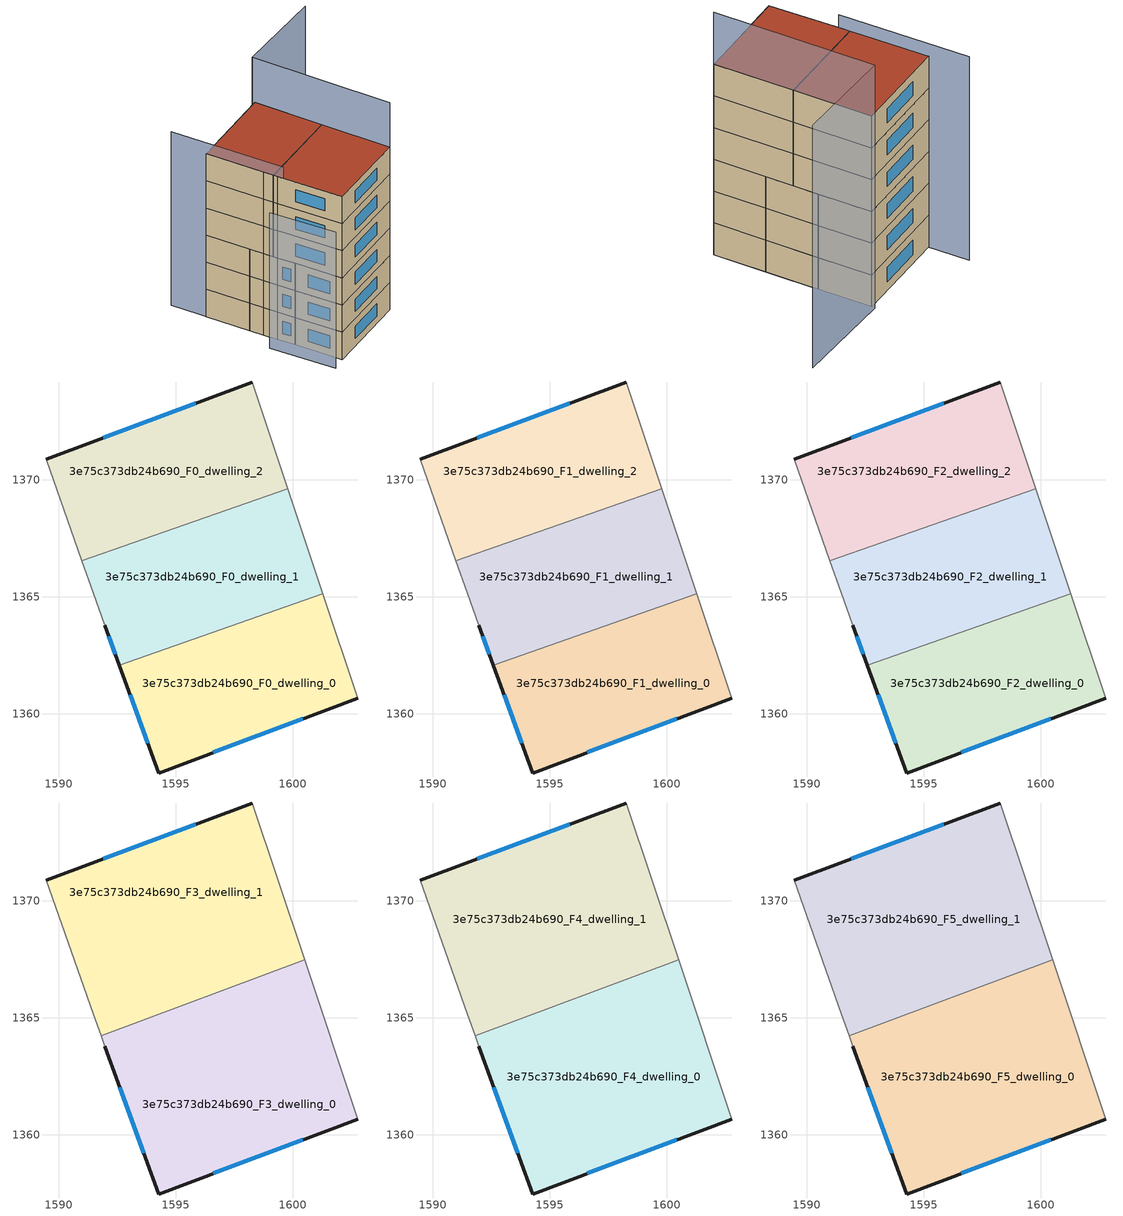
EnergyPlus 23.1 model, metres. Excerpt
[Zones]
3e75c373db24b690_F0_dwelling_0
 floor ground (EU_floor_Construction): 1601.3,1365.13 1602.78,1360.67 1594.28,1357.47 1592.59,1362.08 z0
 wall outside (EU_wall_Construction): 1592.59,1362.08 1594.28,1357.47 1602.78,1360.67 z0:3
 wall adiabatic (EU_wall_Construction): 1602.78,1360.67 1601.3,1365.13 z0:3
 wall to 3e75c373db24b690_F0_dwelling_1 (EU_wall_Construction): 1601.29,1365.13 1592.59,1362.08 z0:3
 window (EU_Window_Construction): 1596.62,1358.35 1600.44,1359.79 / 1593.06,1360.81 1593.81,1358.74 z0.83:2.17
3e75c373db24b690_F0_dwelling_1
 floor ground (EU_floor_Construction): 1599.8,1369.63 1601.3,1365.13 1592.59,1362.08 1591.97,1363.77 1591.47,1365.18 1591,1366.54 z0
 wall outside (EU_wall_Construction): 1591.97,1363.77 1592.59,1362.08 z0:3
 wall adiabatic (EU_wall_Construction): 1591,1366.54 1591.47,1365.18 1591.97,1363.77 / 1601.3,1365.13 1599.8,1369.63 z0:3
 wall to 3e75c373db24b690_F0_dwelling_2 (EU_wall_Construction): 1599.8,1369.63 1591,1366.54 z0:3
 window (EU_Window_Construction): 1592.14,1363.31 1592.42,1362.55 z0.83:2.17
3e75c373db24b690_F0_dwelling_2
 floor ground (EU_floor_Construction): 1598.28,1374.18 1599.8,1369.63 1591,1366.54 1589.47,1370.88 z0
 wall outside (EU_wall_Construction): 1598.28,1374.18 1589.47,1370.88 z0:3
 wall adiabatic (EU_wall_Construction): 1589.47,1370.88 1591,1366.54 / 1599.8,1369.63 1598.28,1374.18 z0:3
 window (EU_Window_Construction): 1595.86,1373.27 1591.9,1371.79 z0.83:2.17
3e75c373db24b690_F1_dwelling_0
 floor to 3e75c373db24b690_F0_dwelling_0 (EU_floor_Construction): 1601.29,1365.13 1602.78,1360.67 1594.27,1357.47 1592.59,1362.08 z3
 wall outside (EU_wall_Construction): 1592.59,1362.08 1594.28,1357.47 1602.78,1360.67 z3:6
 wall adiabatic (EU_wall_Construction): 1602.78,1360.67 1601.3,1365.13 z3:6
 wall to 3e75c373db24b690_F1_dwelling_1 (EU_wall_Construction): 1601.29,1365.13 1592.59,1362.08 z3:6
 window (EU_Window_Construction): 1596.62,1358.35 1600.44,1359.79 / 1593.06,1360.81 1593.81,1358.74 z3.83:5.17
3e75c373db24b690_F1_dwelling_1
 floor to 3e75c373db24b690_F0_dwelling_1 (EU_floor_Construction): 1599.8,1369.63 1601.29,1365.13 1592.59,1362.08 1591.97,1363.77 1591.47,1365.18 1591,1366.54 z3
 wall outside (EU_wall_Construction): 1591.97,1363.77 1592.59,1362.08 z3:6
 wall adiabatic (EU_wall_Construction): 1591,1366.54 1591.47,1365.18 1591.97,1363.77 / 1601.3,1365.13 1599.8,1369.63 z3:6
 wall to 3e75c373db24b690_F1_dwelling_2 (EU_wall_Construction): 1599.8,1369.63 1591,1366.54 z3:6
 window (EU_Window_Construction): 1592.14,1363.31 1592.42,1362.55 z3.83:5.17
3e75c373db24b690_F1_dwelling_2
 floor to 3e75c373db24b690_F0_dwelling_2 (EU_floor_Construction): 1598.28,1374.18 1599.8,1369.63 1591,1366.54 1589.47,1370.88 z3
 wall outside (EU_wall_Construction): 1598.28,1374.18 1589.47,1370.88 z3:6
 wall adiabatic (EU_wall_Construction): 1589.47,1370.88 1591,1366.54 / 1599.8,1369.63 1598.28,1374.18 z3:6
 window (EU_Window_Construction): 1595.86,1373.27 1591.9,1371.79 z3.83:5.17
3e75c373db24b690_F2_dwelling_0
 floor to 3e75c373db24b690_F1_dwelling_0 (EU_floor_Construction): 1601.29,1365.13 1602.78,1360.67 1594.27,1357.47 1592.59,1362.08 z6
 wall outside (EU_wall_Construction): 1592.59,1362.08 1594.28,1357.47 1602.78,1360.67 z6:9
 wall adiabatic (EU_wall_Construction): 1602.78,1360.67 1601.3,1365.13 z6:9
 wall to 3e75c373db24b690_F2_dwelling_1 (EU_wall_Construction): 1601.29,1365.13 1592.59,1362.08 z6:9
 window (EU_Window_Construction): 1596.62,1358.35 1600.44,1359.79 / 1593.06,1360.81 1593.81,1358.74 z6.83:8.17
3e75c373db24b690_F2_dwelling_1
 floor to 3e75c373db24b690_F1_dwelling_1 (EU_floor_Construction): 1599.8,1369.63 1601.29,1365.13 1592.59,1362.08 1591.97,1363.77 1591.47,1365.18 1591,1366.54 z6
 wall outside (EU_wall_Construction): 1591.97,1363.77 1592.59,1362.08 z6:9
 wall adiabatic (EU_wall_Construction): 1591,1366.54 1591.47,1365.18 1591.97,1363.77 / 1601.3,1365.13 1599.8,1369.63 z6:9
 wall to 3e75c373db24b690_F2_dwelling_2 (EU_wall_Construction): 1599.8,1369.63 1591,1366.54 z6:9
 window (EU_Window_Construction): 1592.14,1363.31 1592.42,1362.55 z6.83:8.17
3e75c373db24b690_F2_dwelling_2
 floor to 3e75c373db24b690_F1_dwelling_2 (EU_floor_Construction): 1598.28,1374.18 1599.8,1369.63 1591,1366.54 1589.47,1370.88 z6
 wall outside (EU_wall_Construction): 1598.28,1374.18 1589.47,1370.88 z6:9
 wall adiabatic (EU_wall_Construction): 1589.47,1370.88 1591,1366.54 / 1599.8,1369.63 1598.28,1374.18 z6:9
 window (EU_Window_Construction): 1595.86,1373.27 1591.9,1371.79 z6.83:8.17
3e75c373db24b690_F3_dwelling_0
 floor to 3e75c373db24b690_F2_dwelling_0 (EU_floor_Construction): 1601.29,1365.13 1602.78,1360.67 1594.27,1357.47 1592.59,1362.08 z9
 floor to 3e75c373db24b690_F2_dwelling_1 (EU_floor_Construction): 1600.51,1367.48 1601.29,1365.13 1592.59,1362.08 1591.97,1363.77 1591.81,1364.22 z9
 wall outside (EU_wall_Construction): 1591.97,1363.77 1594.28,1357.47 1602.78,1360.67 z9:12
 wall adiabatic (EU_wall_Construction): 1591.81,1364.22 1591.97,1363.77 / 1602.78,1360.67 1600.51,1367.48 z9:12
 wall to 3e75c373db24b690_F3_dwelling_1 (EU_wall_Construction): 1600.51,1367.48 1591.82,1364.22 z9:12
 window (EU_Window_Construction): 1596.62,1358.35 1600.44,1359.79 / 1592.61,1362.04 1593.64,1359.2 z9.83:11.17
3e75c373db24b690_F3_dwelling_1
 floor to 3e75c373db24b690_F2_dwelling_1 (EU_floor_Construction): 1599.8,1369.63 1600.51,1367.48 1591.81,1364.22 1591.47,1365.18 1591,1366.54 z9
 floor to 3e75c373db24b690_F2_dwelling_2 (EU_floor_Construction): 1598.28,1374.18 1599.8,1369.63 1591,1366.54 1589.48,1370.88 z9
 wall outside (EU_wall_Construction): 1598.28,1374.18 1589.47,1370.88 z9:12
 wall adiabatic (EU_wall_Construction): 1589.47,1370.88 1591.47,1365.18 1591.81,1364.22 / 1600.51,1367.48 1598.28,1374.18 z9:12
 window (EU_Window_Construction): 1595.86,1373.27 1591.9,1371.79 z9.83:11.17
3e75c373db24b690_F4_dwelling_0
 floor to 3e75c373db24b690_F3_dwelling_0 (EU_floor_Construction): 1600.51,1367.48 1602.78,1360.67 1594.27,1357.47 1591.97,1363.77 1591.81,1364.22 z12
 wall outside (EU_wall_Construction): 1591.97,1363.77 1594.28,1357.47 1602.78,1360.67 z12:15
 wall adiabatic (EU_wall_Construction): 1591.81,1364.22 1591.97,1363.77 / 1602.78,1360.67 1600.51,1367.48 z12:15
 wall to 3e75c373db24b690_F4_dwelling_1 (EU_wall_Construction): 1600.51,1367.48 1591.82,1364.22 z12:15
 window (EU_Window_Construction): 1596.62,1358.35 1600.44,1359.79 / 1592.61,1362.04 1593.64,1359.2 z12.83:14.17
3e75c373db24b690_F4_dwelling_1
 floor to 3e75c373db24b690_F3_dwelling_1 (EU_floor_Construction): 1598.28,1374.18 1600.51,1367.48 1591.81,1364.22 1591.47,1365.18 1589.47,1370.88 z12
 wall outside (EU_wall_Construction): 1598.28,1374.18 1589.47,1370.88 z12:15
 wall adiabatic (EU_wall_Construction): 1589.47,1370.88 1591.47,1365.18 1591.81,1364.22 / 1600.51,1367.48 1598.28,1374.18 z12:15
 window (EU_Window_Construction): 1595.86,1373.27 1591.9,1371.79 z12.83:14.17
3e75c373db24b690_F5_dwelling_0
 floor to 3e75c373db24b690_F4_dwelling_0 (EU_floor_Construction): 1600.51,1367.48 1602.78,1360.67 1594.27,1357.47 1591.97,1363.77 1591.81,1364.22 z15
 wall outside (EU_wall_Construction): 1591.97,1363.77 1594.28,1357.47 1602.78,1360.67 z15:18
 wall adiabatic (EU_wall_Construction): 1591.81,1364.22 1591.97,1363.77 / 1602.78,1360.67 1600.51,1367.48 z15:18
 wall to 3e75c373db24b690_F5_dwelling_1 (EU_wall_Construction): 1600.51,1367.48 1591.82,1364.22 z15:18
 window (EU_Window_Construction): 1596.62,1358.35 1600.44,1359.79 / 1592.61,1362.04 1593.64,1359.2 z15.83:17.17
 roof outside (EU_roof_Construction): 1602.78,1360.67 1600.51,1367.48 1591.81,1364.22 1591.97,1363.77 1594.28,1357.47 z18
3e75c373db24b690_F5_dwelling_1
 floor to 3e75c373db24b690_F4_dwelling_1 (EU_floor_Construction): 1598.28,1374.18 1600.51,1367.48 1591.81,1364.22 1591.47,1365.18 1589.47,1370.88 z15
 wall outside (EU_wall_Construction): 1598.28,1374.18 1589.47,1370.88 z15:18
 wall adiabatic (EU_wall_Construction): 1589.47,1370.88 1591.47,1365.18 1591.81,1364.22 / 1600.51,1367.48 1598.28,1374.18 z15:18
 window (EU_Window_Construction): 1595.86,1373.27 1591.9,1371.79 z15.83:17.17
 roof outside (EU_roof_Construction): 1600.51,1367.48 1598.28,1374.18 1589.47,1370.88 1591.47,1365.18 1591.81,1364.22 z18
shading: 1590.47,1363.17 1592.9,1356.85 z0:15; 1588.31,1374.33 1592.15,1363.27 z0:19.2; 1602.78,1360.67 1598.19,1374.45 / 1598.19,1374.45 1607.29,1377.48 z0:22.9
[Building]
EU S2 Campaign: North Axis=0; Terrain=City; Solar Distribution=FullExterior
[Site:Location]
Lyon-Bron: Latitude=45.75; Longitude=5; Time Zone=1; Elevation=198
[SizingPeriod:WeatherFileDays]
AnnualSizingPeriod: Begin Month=1; Begin Day of Month=1; End Month=12; End Day of Month=31; Day of Week for Start Day=Monday; Use Weather File Daylight Saving Period=No; Use Weather File Rain and Snow Indicators=No
[MATERIAL]
EU_InternalMass_Material: Roughness=MediumRough; Thickness=0.1; Conductivity=1; Density=1800; Specific Heat=900; Thermal Absorptance=0.9; Solar Absorptance=0.7; Visible Absorptance=0.7
[MATERIAL:NOMASS] Roughness=MediumRough; Thermal Absorptance=0.9; Solar Absorptance=0.7; Visible Absorptance=0.7
Name | Thermal Resistance
EU_wall_NoMass | 0.87146
EU_roof_NoMass | 0.842276
EU_floor_NoMass | 0.496999
[WINDOWMATERIAL:SIMPLEGLAZINGSYSTEM]
EU_Window_SimpleGlazing: UFactor=2.2525; Solar Heat Gain Coefficient=0.76; Visible Transmittance=0.76
[CONSTRUCTION]
EU_wall_Construction: EU_wall_NoMass
EU_roof_Construction: EU_roof_NoMass
EU_floor_Construction: EU_floor_NoMass
EU_Window_Construction: EU_Window_SimpleGlazing
EU_InternalMass_Construction: EU_InternalMass_Material
[ZONE] Type=1; Multiplier=1; Ceiling Height=autocalculate; Floor Area=autocalculate; Part of Total Floor Area=Yes
Name | Volume
3e75c373db24b690_F0_dwelling_0 | 131.949
3e75c373db24b690_F1_dwelling_0; 3e75c373db24b690_F2_dwelling_0 | 131.95
3e75c373db24b690_F3_dwelling_0 | 197.925
3e75c373db24b690_F4_dwelling_0; 3e75c373db24b690_F5_dwelling_0 | 197.931
3e75c373db24b690_F0_dwelling_1 | 131.967
3e75c373db24b690_F1_dwelling_1; 3e75c373db24b690_F2_dwelling_1 | 131.966
3e75c373db24b690_F3_dwelling_1 | 197.935
3e75c373db24b690_F4_dwelling_1; 3e75c373db24b690_F5_dwelling_1 | 197.936
3e75c373db24b690_F0_dwelling_2 | 131.953
3e75c373db24b690_F1_dwelling_2; 3e75c373db24b690_F2_dwelling_2 | 131.954
[INTERNALMASS] Construction=EU_InternalMass_Construction
Name | Zone or ZoneList | Surface Area
3e75c373db24b690_F0_dwelling_0_EU_InternalMass | 3e75c373db24b690_F0_dwelling_0 | 43.9832
3e75c373db24b690_F0_dwelling_1_EU_InternalMass | 3e75c373db24b690_F0_dwelling_1 | 43.9889
3e75c373db24b690_F0_dwelling_2_EU_InternalMass | 3e75c373db24b690_F0_dwelling_2 | 43.9846
3e75c373db24b690_F1_dwelling_0_EU_InternalMass | 3e75c373db24b690_F1_dwelling_0 | 43.9832
3e75c373db24b690_F1_dwelling_1_EU_InternalMass | 3e75c373db24b690_F1_dwelling_1 | 43.9889
3e75c373db24b690_F1_dwelling_2_EU_InternalMass | 3e75c373db24b690_F1_dwelling_2 | 43.9846
3e75c373db24b690_F2_dwelling_0_EU_InternalMass | 3e75c373db24b690_F2_dwelling_0 | 43.9832
3e75c373db24b690_F2_dwelling_1_EU_InternalMass | 3e75c373db24b690_F2_dwelling_1 | 43.9889
3e75c373db24b690_F2_dwelling_2_EU_InternalMass | 3e75c373db24b690_F2_dwelling_2 | 43.9846
3e75c373db24b690_F3_dwelling_0_EU_InternalMass | 3e75c373db24b690_F3_dwelling_0 | 65.9771
3e75c373db24b690_F3_dwelling_1_EU_InternalMass | 3e75c373db24b690_F3_dwelling_1 | 65.9792
3e75c373db24b690_F4_dwelling_0_EU_InternalMass | 3e75c373db24b690_F4_dwelling_0 | 65.9771
3e75c373db24b690_F4_dwelling_1_EU_InternalMass | 3e75c373db24b690_F4_dwelling_1 | 65.9792
3e75c373db24b690_F5_dwelling_0_EU_InternalMass | 3e75c373db24b690_F5_dwelling_0 | 65.9771
3e75c373db24b690_F5_dwelling_1_EU_InternalMass | 3e75c373db24b690_F5_dwelling_1 | 65.9792
[OTHEREQUIPMENT] Fuel Type=Electricity; Design Level Calculation Method=Watts/Area; Power per Zone Floor Area=1; Fraction Latent=0; Fraction Radiant=0; Fraction Lost=0; Carbon Dioxide Generation Rate=0; EndUse Subcategory=EU_Step8_InternalGains
Name | Zone or ZoneList or Space or SpaceList | Schedule
EU_Step8_InternalGain_3e75c373db24b690_F0_dwelling_0_f000 | 3e75c373db24b690_F0_dwelling_0 | EU_Step8_GainSchedule_3e75c373db24b690_F0_dwelling_0_f000
EU_Step8_InternalGain_3e75c373db24b690_F0_dwelling_1_f000 | 3e75c373db24b690_F0_dwelling_1 | EU_Step8_GainSchedule_3e75c373db24b690_F0_dwelling_1_f000
EU_Step8_InternalGain_3e75c373db24b690_F0_dwelling_2_f000 | 3e75c373db24b690_F0_dwelling_2 | EU_Step8_GainSchedule_3e75c373db24b690_F0_dwelling_2_f000
EU_Step8_InternalGain_3e75c373db24b690_F1_dwelling_0_f000 | 3e75c373db24b690_F1_dwelling_0 | EU_Step8_GainSchedule_3e75c373db24b690_F1_dwelling_0_f000
EU_Step8_InternalGain_3e75c373db24b690_F1_dwelling_1_f000 | 3e75c373db24b690_F1_dwelling_1 | EU_Step8_GainSchedule_3e75c373db24b690_F1_dwelling_1_f000
EU_Step8_InternalGain_3e75c373db24b690_F1_dwelling_2_f000 | 3e75c373db24b690_F1_dwelling_2 | EU_Step8_GainSchedule_3e75c373db24b690_F1_dwelling_2_f000
EU_Step8_InternalGain_3e75c373db24b690_F2_dwelling_0_f000 | 3e75c373db24b690_F2_dwelling_0 | EU_Step8_GainSchedule_3e75c373db24b690_F2_dwelling_0_f000
EU_Step8_InternalGain_3e75c373db24b690_F2_dwelling_1_f000 | 3e75c373db24b690_F2_dwelling_1 | EU_Step8_GainSchedule_3e75c373db24b690_F2_dwelling_1_f000
EU_Step8_InternalGain_3e75c373db24b690_F2_dwelling_2_f000 | 3e75c373db24b690_F2_dwelling_2 | EU_Step8_GainSchedule_3e75c373db24b690_F2_dwelling_2_f000
EU_Step8_InternalGain_3e75c373db24b690_F3_dwelling_0_f000 | 3e75c373db24b690_F3_dwelling_0 | EU_Step8_GainSchedule_3e75c373db24b690_F3_dwelling_0_f000
EU_Step8_InternalGain_3e75c373db24b690_F3_dwelling_1_f000 | 3e75c373db24b690_F3_dwelling_1 | EU_Step8_GainSchedule_3e75c373db24b690_F3_dwelling_1_f000
EU_Step8_InternalGain_3e75c373db24b690_F4_dwelling_0_f000 | 3e75c373db24b690_F4_dwelling_0 | EU_Step8_GainSchedule_3e75c373db24b690_F4_dwelling_0_f000
EU_Step8_InternalGain_3e75c373db24b690_F4_dwelling_1_f000 | 3e75c373db24b690_F4_dwelling_1 | EU_Step8_GainSchedule_3e75c373db24b690_F4_dwelling_1_f000
EU_Step8_InternalGain_3e75c373db24b690_F5_dwelling_0_f000 | 3e75c373db24b690_F5_dwelling_0 | EU_Step8_GainSchedule_3e75c373db24b690_F5_dwelling_0_f000
EU_Step8_InternalGain_3e75c373db24b690_F5_dwelling_1_f000 | 3e75c373db24b690_F5_dwelling_1 | EU_Step8_GainSchedule_3e75c373db24b690_F5_dwelling_1_f000
[ZONEVENTILATION:DESIGNFLOWRATE] Schedule=EU_AlwaysOn; Design Flow Rate Calculation Method=AirChanges/Hour; Air Changes per Hour=0.425; Ventilation Type=Natural; Fan Pressure Rise=0; Fan Total Efficiency=1; Constant Term Coefficient=1; Temperature Term Coefficient=0; Velocity Term Coefficient=0; Velocity Squared Term Coefficient=0; Minimum Indoor Temperature=-100; Maximum Indoor Temperature=100; Delta Temperature=-100; Minimum Outdoor Temperature=-100; Maximum Outdoor Temperature=100; Maximum Wind Speed=40
Name | Zone or ZoneList or Space or SpaceList
EU_ConstantAir_3e75c373db24b690_F0_dwelling_0 | 3e75c373db24b690_F0_dwelling_0
EU_ConstantAir_3e75c373db24b690_F0_dwelling_1 | 3e75c373db24b690_F0_dwelling_1
EU_ConstantAir_3e75c373db24b690_F0_dwelling_2 | 3e75c373db24b690_F0_dwelling_2
EU_ConstantAir_3e75c373db24b690_F1_dwelling_0 | 3e75c373db24b690_F1_dwelling_0
EU_ConstantAir_3e75c373db24b690_F1_dwelling_1 | 3e75c373db24b690_F1_dwelling_1
EU_ConstantAir_3e75c373db24b690_F1_dwelling_2 | 3e75c373db24b690_F1_dwelling_2
EU_ConstantAir_3e75c373db24b690_F2_dwelling_0 | 3e75c373db24b690_F2_dwelling_0
EU_ConstantAir_3e75c373db24b690_F2_dwelling_1 | 3e75c373db24b690_F2_dwelling_1
EU_ConstantAir_3e75c373db24b690_F2_dwelling_2 | 3e75c373db24b690_F2_dwelling_2
EU_ConstantAir_3e75c373db24b690_F3_dwelling_0 | 3e75c373db24b690_F3_dwelling_0
EU_ConstantAir_3e75c373db24b690_F3_dwelling_1 | 3e75c373db24b690_F3_dwelling_1
EU_ConstantAir_3e75c373db24b690_F4_dwelling_0 | 3e75c373db24b690_F4_dwelling_0
EU_ConstantAir_3e75c373db24b690_F4_dwelling_1 | 3e75c373db24b690_F4_dwelling_1
EU_ConstantAir_3e75c373db24b690_F5_dwelling_0 | 3e75c373db24b690_F5_dwelling_0
EU_ConstantAir_3e75c373db24b690_F5_dwelling_1 | 3e75c373db24b690_F5_dwelling_1
[HVACTEMPLATE:THERMOSTAT] Constant Heating Setpoint=20; Constant Cooling Setpoint=50
EU_HeatOnly_3e75c373db24b690_F0_dwelling_0; EU_HeatOnly_3e75c373db24b690_F0_dwelling_1; EU_HeatOnly_3e75c373db24b690_F0_dwelling_2; EU_HeatOnly_3e75c373db24b690_F1_dwelling_0; EU_HeatOnly_3e75c373db24b690_F1_dwelling_1; EU_HeatOnly_3e75c373db24b690_F1_dwelling_2; EU_HeatOnly_3e75c373db24b690_F2_dwelling_0; EU_HeatOnly_3e75c373db24b690_F2_dwelling_1; EU_HeatOnly_3e75c373db24b690_F2_dwelling_2; EU_HeatOnly_3e75c373db24b690_F3_dwelling_0; EU_HeatOnly_3e75c373db24b690_F3_dwelling_1; EU_HeatOnly_3e75c373db24b690_F4_dwelling_0; EU_HeatOnly_3e75c373db24b690_F4_dwelling_1; EU_HeatOnly_3e75c373db24b690_F5_dwelling_0; EU_HeatOnly_3e75c373db24b690_F5_dwelling_1
[HVACTEMPLATE:ZONE:IDEALLOADSAIRSYSTEM] System Availability Schedule=EU_AlwaysOn; Maximum Heating Supply Air Temperature=50; Minimum Cooling Supply Air Temperature=13; Maximum Heating Supply Air Humidity Ratio=0.0156; Minimum Cooling Supply Air Humidity Ratio=0.0077; Heating Limit=NoLimit; Cooling Limit=NoLimit; Heating Availability Schedule=EU_AlwaysOn; Cooling Availability Schedule=EU_CoolingOff; Dehumidification Control Type=ConstantSensibleHeatRatio; Cooling Sensible Heat Ratio=0.7; Dehumidification Setpoint=60; Humidification Control Type=None; Humidification Setpoint=30; Outdoor Air Method=None; Outdoor Air Flow Rate per Person=0.00944; Outdoor Air Flow Rate per Zone Floor Area=0; Outdoor Air Flow Rate per Zone=0; Demand Controlled Ventilation Type=None; Outdoor Air Economizer Type=NoEconomizer; Heat Recovery Type=None; Sensible Heat Recovery Effectiveness=0.7; Latent Heat Recovery Effectiveness=0.65
Name | Template Thermostat
3e75c373db24b690_F0_dwelling_0 | EU_HeatOnly_3e75c373db24b690_F0_dwelling_0
3e75c373db24b690_F0_dwelling_1 | EU_HeatOnly_3e75c373db24b690_F0_dwelling_1
3e75c373db24b690_F0_dwelling_2 | EU_HeatOnly_3e75c373db24b690_F0_dwelling_2
3e75c373db24b690_F1_dwelling_0 | EU_HeatOnly_3e75c373db24b690_F1_dwelling_0
3e75c373db24b690_F1_dwelling_1 | EU_HeatOnly_3e75c373db24b690_F1_dwelling_1
3e75c373db24b690_F1_dwelling_2 | EU_HeatOnly_3e75c373db24b690_F1_dwelling_2
3e75c373db24b690_F2_dwelling_0 | EU_HeatOnly_3e75c373db24b690_F2_dwelling_0
3e75c373db24b690_F2_dwelling_1 | EU_HeatOnly_3e75c373db24b690_F2_dwelling_1
3e75c373db24b690_F2_dwelling_2 | EU_HeatOnly_3e75c373db24b690_F2_dwelling_2
3e75c373db24b690_F3_dwelling_0 | EU_HeatOnly_3e75c373db24b690_F3_dwelling_0
3e75c373db24b690_F3_dwelling_1 | EU_HeatOnly_3e75c373db24b690_F3_dwelling_1
3e75c373db24b690_F4_dwelling_0 | EU_HeatOnly_3e75c373db24b690_F4_dwelling_0
3e75c373db24b690_F4_dwelling_1 | EU_HeatOnly_3e75c373db24b690_F4_dwelling_1
3e75c373db24b690_F5_dwelling_0 | EU_HeatOnly_3e75c373db24b690_F5_dwelling_0
3e75c373db24b690_F5_dwelling_1 | EU_HeatOnly_3e75c373db24b690_F5_dwelling_1
[SIZING:ZONE] Zone Cooling Design Supply Air Temperature Input Method=SupplyAirTemperature; Zone Cooling Design Supply Air Temperature=13; Zone Heating Design Supply Air Temperature Input Method=SupplyAirTemperature; Zone Heating Design Supply Air Temperature=50; Zone Cooling Design Supply Air Humidity Ratio=0.008; Zone Heating Design Supply Air Humidity Ratio=0.008; Cooling Design Air Flow Method=DesignDay; Cooling Design Air Flow Rate=0; Cooling Minimum Air Flow per Zone Floor Area=0.000762; Cooling Minimum Air Flow=0; Cooling Minimum Air Flow Fraction=0.2; Heating Design Air Flow Method=DesignDay; Heating Design Air Flow Rate=0; Heating Maximum Air Flow per Zone Floor Area=0.002032; Heating Maximum Air Flow=0.141576; Heating Maximum Air Flow Fraction=0.3; Account for Dedicated Outdoor Air System=No; Dedicated Outdoor Air System Control Strategy=NeutralSupplyAir; Dedicated Outdoor Air Low Setpoint Temperature for Design=autosize; Dedicated Outdoor Air High Setpoint Temperature for Design=autosize; Zone Load Sizing Method=Sensible Load Only No Latent Load; Zone Latent Cooling Design Supply Air Humidity Ratio Input Method=HumidityRatioDifference; Zone Cooling Design Supply Air Humidity Ratio Difference=0.005; Zone Latent Heating Design Supply Air Humidity Ratio Input Method=HumidityRatioDifference; Zone Humidification Design Supply Air Humidity Ratio Difference=0.005
3e75c373db24b690_F0_dwelling_0; 3e75c373db24b690_F0_dwelling_1; 3e75c373db24b690_F0_dwelling_2; 3e75c373db24b690_F1_dwelling_0; 3e75c373db24b690_F1_dwelling_1; 3e75c373db24b690_F1_dwelling_2; 3e75c373db24b690_F2_dwelling_0; 3e75c373db24b690_F2_dwelling_1; 3e75c373db24b690_F2_dwelling_2; 3e75c373db24b690_F3_dwelling_0; 3e75c373db24b690_F3_dwelling_1; 3e75c373db24b690_F4_dwelling_0; 3e75c373db24b690_F4_dwelling_1; 3e75c373db24b690_F5_dwelling_0; 3e75c373db24b690_F5_dwelling_1
[SCHEDULE:CONSTANT]
Name | Hourly Value
EU_AlwaysOn | 1
EU_CoolingOff | 0
[SCHEDULE:FILE] Column Number=1; Rows to Skip at Top=0; Number of Hours of Data=8760; Column Separator=Comma; Interpolate to Timestep=No; Minutes per Item=60; Adjust Schedule for Daylight Savings=Yes
Name | File
EU_Step8_GainSchedule_3e75c373db24b690_F0_dwelling_0_f000 | ../../schedules/3e75c373db24b690/3e75c373db24b690_F0_dwelling_0_f000_gain.csv
EU_Step8_GainSchedule_3e75c373db24b690_F0_dwelling_1_f000 | ../../schedules/3e75c373db24b690/3e75c373db24b690_F0_dwelling_1_f000_gain.csv
EU_Step8_GainSchedule_3e75c373db24b690_F0_dwelling_2_f000 | ../../schedules/3e75c373db24b690/3e75c373db24b690_F0_dwelling_2_f000_gain.csv
EU_Step8_GainSchedule_3e75c373db24b690_F1_dwelling_0_f000 | ../../schedules/3e75c373db24b690/3e75c373db24b690_F1_dwelling_0_f000_gain.csv
EU_Step8_GainSchedule_3e75c373db24b690_F1_dwelling_1_f000 | ../../schedules/3e75c373db24b690/3e75c373db24b690_F1_dwelling_1_f000_gain.csv
EU_Step8_GainSchedule_3e75c373db24b690_F1_dwelling_2_f000 | ../../schedules/3e75c373db24b690/3e75c373db24b690_F1_dwelling_2_f000_gain.csv
EU_Step8_GainSchedule_3e75c373db24b690_F2_dwelling_0_f000 | ../../schedules/3e75c373db24b690/3e75c373db24b690_F2_dwelling_0_f000_gain.csv
EU_Step8_GainSchedule_3e75c373db24b690_F2_dwelling_1_f000 | ../../schedules/3e75c373db24b690/3e75c373db24b690_F2_dwelling_1_f000_gain.csv
EU_Step8_GainSchedule_3e75c373db24b690_F2_dwelling_2_f000 | ../../schedules/3e75c373db24b690/3e75c373db24b690_F2_dwelling_2_f000_gain.csv
EU_Step8_GainSchedule_3e75c373db24b690_F3_dwelling_0_f000 | ../../schedules/3e75c373db24b690/3e75c373db24b690_F3_dwelling_0_f000_gain.csv
EU_Step8_GainSchedule_3e75c373db24b690_F3_dwelling_1_f000 | ../../schedules/3e75c373db24b690/3e75c373db24b690_F3_dwelling_1_f000_gain.csv
EU_Step8_GainSchedule_3e75c373db24b690_F4_dwelling_0_f000 | ../../schedules/3e75c373db24b690/3e75c373db24b690_F4_dwelling_0_f000_gain.csv
EU_Step8_GainSchedule_3e75c373db24b690_F4_dwelling_1_f000 | ../../schedules/3e75c373db24b690/3e75c373db24b690_F4_dwelling_1_f000_gain.csv
EU_Step8_GainSchedule_3e75c373db24b690_F5_dwelling_0_f000 | ../../schedules/3e75c373db24b690/3e75c373db24b690_F5_dwelling_0_f000_gain.csv
EU_Step8_GainSchedule_3e75c373db24b690_F5_dwelling_1_f000 | ../../schedules/3e75c373db24b690/3e75c373db24b690_F5_dwelling_1_f000_gain.csv
